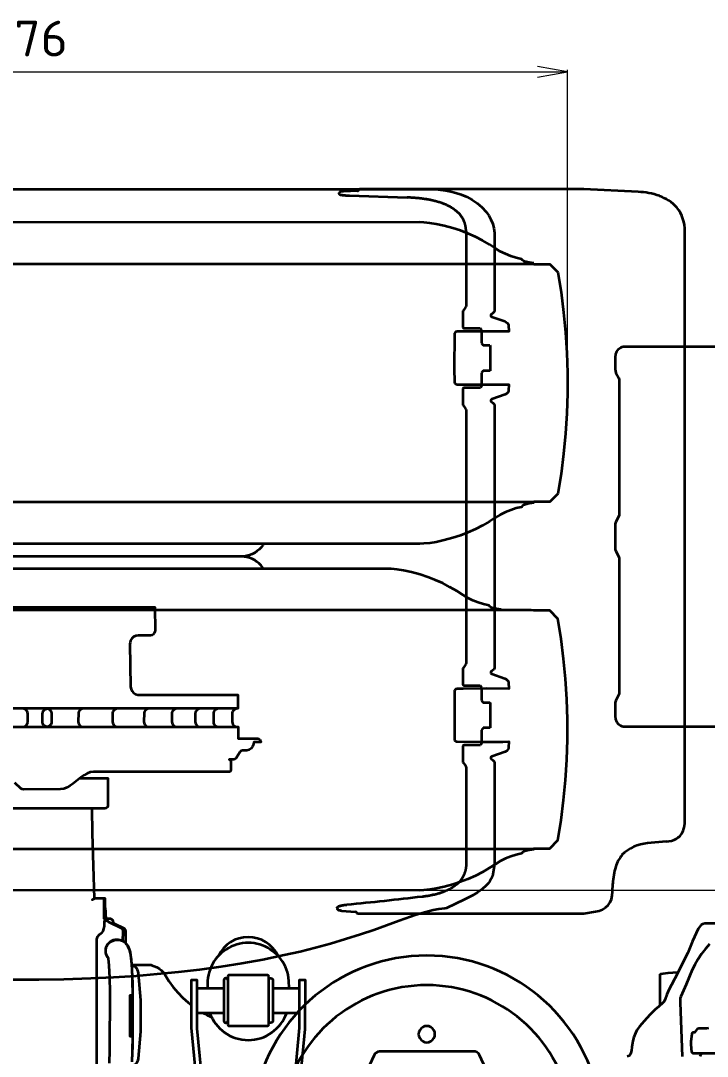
# Model space of a CAD drawing. Header units: millimetres. Extents: x 120 to 10915, y 515 to 8014.
# Drawn here: x 6902 to 7575, y 2595 to 3610 of the extents above; entities that cross this region are included whole.
import ezdxf
from ezdxf.enums import TextEntityAlignment as Align

# ---------------------------------------------------------------- set-up
doc = ezdxf.new("R2010")
doc.units = ezdxf.units.MM
doc.layers.get('0').update_dxf_attribs({"lineweight": 13})
doc.layers.add('201_Dimensions', color=7, linetype='Continuous', lineweight=13)
doc.layers.add('205_Chassis_top_view', color=7, linetype='Continuous', lineweight=13)
doc.styles.get("Standard").update_dxf_attribs({"font": 'isocp.shx'})

# ---------------------------------------------------------------- blocks, each defined once
blk = doc.blocks.new('2881755_1')
at = {"layer": '205_Chassis_top_view', "color": 3, "lineweight": 35}
for points in [[(6979.615234, 385.000244), (6978.228027, 386.359314), (6977.27832, 387.722656), (6976.766602, 389.088654), (6976.668945, 390), (6976.668945, 540), (6976.837891, 541.199646), (6977.344727, 542.398254), (6978.737305, 544.191772), (6980.88623, 545.976807), (6981.904785, 546.674072), (6982.726074, 548.011597), (6983.554199, 550.308655), (6984.021973, 552.732971), (6984.196289, 556.009521), (6984.171387, 558), (6985.759766, 558), (6985.208008, 567.13623), (6984.775879, 571.755371), (6984.77002, 580), (6974.114258, 580), (6973.301758, 612.000305), (6972.327148, 643.997192), (6971.960449, 668)], [(7001.908691, 538.472107), (7002.501953, 547.188171), (7002.334961, 548.630249), (7001.850586, 549.760559), (7001.154297, 550.494934), (6988.392578, 556.841736), (6987.207031, 557.657043), (6986.302734, 558.776245), (6985.754395, 560.106628), (6985.61084, 561.056946)], [(6988.918945, 418.629761), (6989.427246, 431.184021), (6989.544922, 488.5), (6989.336426, 502.137451), (6988.734375, 514.140747), (6988.067383, 521.193176), (6987.103027, 522.447815), (6986.324707, 523.8255), (6985.747559, 525.29895), (6985.383301, 526.838928), (6985.239258, 528.414734), (6985.317871, 529.995239), (6985.618164, 531.548889), (6986.133789, 533.045044), (6986.854492, 534.453796), (6987.765625, 535.747314), (6988.850098, 536.899902), (6990.085449, 537.888611), (6991.447754, 538.693909), (6992.909668, 539.299683), (6994.442383, 539.694031), (6996.015137, 539.869019), (6997.59668, 539.821289), (6999.155762, 539.551697), (7000.661621, 539.065613), (7002.084473, 538.372681), (7003.395508, 537.486633), (7004.569336, 536.425171), (7005.759277, 535.010132), (7006.760742, 533.465881), (7008.274414, 530.063416), (7009.263184, 526.364502), (7010.095703, 520.581726), (7010.907715, 510.125641), (7011.381836, 497.002625), (7011.461426, 488.5), (7011.452637, 438.646423), (7011.146484, 424.883392)], [(7010.615234, 415.506958), (7013.55127, 416.815094), (7014.71875, 417.665833), (7015.716797, 418.777649), (7016.504883, 420.104797), (7017.050293, 421.592743), (7017.331055, 423.180298), (7019.692383, 449.757904), (7019.692383, 480.242096), (7017.331055, 506.819702), (7017.050293, 508.407257), (7016.504883, 509.895203), (7015.716797, 511.222351), (7014.71875, 512.334167), (7013.55127, 513.184937), (7010.615234, 514.493042)]]:
    blk.add_lwpolyline(points, dxfattribs=at)
blk = doc.blocks.new('2881633_1')
at = {"layer": '205_Chassis_top_view', "color": 3, "lineweight": 35}
for points in [[(7405, 1202.5), (7400.405762, 1203.161621), (7395.890137, 1204.236206), (7395, 1204.5), (7393.793457, 1205.476929), (7393, 1206.5), (7387.560059, 1207.75061), (7382.236816, 1209.429443), (7377.063965, 1211.525757), (7372.07373, 1214.026367), (7367.297852, 1216.915405), (7361.641602, 1220.63501), (7354.758789, 1224.631836), (7347.672363, 1228.254883), (7340.402832, 1231.494019), (7332.969727, 1234.339722), (7325.395508, 1236.783936), (7316.901855, 1239.052368), (7309.092285, 1240.805054), (7303.118652, 1241.763306), (7297.099121, 1242.371216), (7293.070801, 1242.580811), (6503.455566, 1242.409302)], [(6397.544922, 1201.813965), (6931, 1201.813965), (7402.455078, 1201.813965), (7405, 1201.5), (7420.5, 1201.5), (7428.5, 1193.5), (7431.635254, 1173.922363), (7434.146973, 1154.255005), (7436.033203, 1134.517822), (7437.291504, 1114.730713), (7437.921387, 1094.913574), (7437.921387, 1075.086426), (7437.291504, 1055.269287), (7436.033203, 1035.482178), (7434.146973, 1015.744995), (7431.635254, 996.077698), (7428.5, 976.5), (7420.5, 968.5), (7405, 968.5), (7402.455078, 968.186035), (6397.544922, 968.186035)], [(7405, 967.5), (7400.405762, 966.838379), (7395.890137, 965.763733), (7395, 965.5), (7393.793457, 964.52301), (7393, 963.5), (7387.560059, 962.249329), (7382.236816, 960.570557), (7377.063965, 958.474243), (7372.07373, 955.973633), (7367.297852, 953.084595), (7361.641602, 949.36499), (7354.758789, 945.368164), (7347.672363, 941.745056), (7340.402832, 938.506042), (7332.969727, 935.660339), (7325.395508, 933.216064), (7316.901855, 930.947632), (7309.092285, 929.194885), (7303.118652, 928.236755), (7297.099121, 927.628845), (7293.070801, 927.419189), (6503.455566, 927.590637)], [(7139.911621, 927.452454), (7139.123047, 926.118774), (7137.487305, 923.93689), (7135.624023, 921.946106), (7133.554688, 920.170105), (7131.304688, 918.630005), (7128.899902, 917.344116), (7126.369629, 916.327759), (7123.743652, 915.593079), (7121.053711, 915.148682), (7118.330566, 915), (6665.665527, 915), (6662.932129, 915.149902), (6660.230957, 915.597839), (6657.595215, 916.33844), (6655.056641, 917.362793), (6652.644531, 918.65863), (6650.38916, 920.210388), (6648.316895, 921.999512), (6646.452637, 924.004456), (6644.818848, 926.201294), (6644.022461, 927.56012)], [(7139.613281, 903.052063), (7139.123047, 903.881226), (7137.487305, 906.06311), (7135.624023, 908.053894), (7133.554688, 909.829895), (7131.304688, 911.369995), (7128.899902, 912.655884), (7126.369629, 913.672241), (7123.743652, 914.406921), (7121.053711, 914.851318), (7118.330566, 915), (6665.665527, 915), (6662.932129, 914.850098), (6660.230957, 914.402161), (6657.595215, 913.66156), (6655.056641, 912.637207), (6652.644531, 911.34137), (6650.38916, 909.789612), (6648.316895, 908.000488), (6646.452637, 905.995544), (6644.818848, 903.798706), (6644.312988, 902.935059)], [(7373, 863), (7368.405762, 863.661621), (7363.890137, 864.736267), (7363, 865), (7361.793457, 865.97699), (7361, 867), (7355.560059, 868.250671), (7350.236816, 869.929443), (7345.063965, 872.025757), (7340.07373, 874.526367), (7335.297852, 877.415405), (7329.641602, 881.13501), (7322.758789, 885.131836), (7315.672363, 888.754944), (7308.402832, 891.993958), (7300.969727, 894.839661), (7293.395508, 897.283936), (7284.901855, 899.552368), (7277.092285, 901.305115), (7271.118652, 902.263245), (7265.099121, 902.871155), (7261.070801, 903.080811), (6535.455566, 902.909363)], [(6397.544922, 628.686035), (6963, 628.686035), (7402.455078, 628.686035), (7405, 629), (7420.5, 629), (7428.5, 637), (7431.635254, 656.577698), (7434.146973, 676.244995), (7436.033203, 695.982178), (7437.291504, 715.769348), (7437.921387, 735.586426), (7437.921387, 755.413574), (7437.291504, 775.230652), (7436.033203, 795.017822), (7434.146973, 814.755005), (7431.635254, 834.422302), (7428.5, 854), (7420.5, 862), (7405, 862), (7402.455078, 862.313965), (6397.544922, 862.313965)], [(7405, 628), (7400.405762, 627.338379), (7395.890137, 626.263733), (7395, 626), (7393.793457, 625.02301), (7393, 624), (7387.560059, 622.749329), (7382.236816, 621.070557), (7377.063965, 618.974243), (7372.07373, 616.473633), (7367.297852, 613.584595), (7361.641602, 609.86499), (7354.758789, 605.868164), (7347.672363, 602.245056), (7340.402832, 599.006042), (7332.969727, 596.160339), (7325.395508, 593.716064), (7316.901855, 591.447632), (7309.092285, 589.694885), (7303.118652, 588.736755), (7297.099121, 588.128845), (7293.070801, 587.919189), (6503.455566, 588.090637)]]:
    blk.add_lwpolyline(points, dxfattribs=at)
at = {"layer": '205_Chassis_top_view', "color": 1, "lineweight": 5}
blk.add_point((7438, 1085), dxfattribs=at)
blk = doc.blocks.new('1511055')
at = {"layer": '205_Chassis_top_view', "color": 3, "lineweight": 35}
for points in [[(6784.158203, 865.5), (7033.25293, 865.5), (7033.580566, 842.571411), (7033.394531, 841.147461), (7032.811523, 839.835083), (7031.879883, 838.742554), (7030.675781, 837.9599), (7029.298828, 837.551819), (7017.007324, 837.500427), (7014.730469, 837.169617), (7012.641602, 836.204285), (7010.914062, 834.684326), (7009.69043, 832.735535), (7009.072266, 830.519104), (7009.008301, 829.367371), (7009.707031, 787.366943), (7010.061523, 785.141907), (7011.021973, 783.103882), (7012.512695, 781.414551), (7014.415527, 780.207947), (7016.579102, 779.579712), (7017.706055, 779.5), (7114.890137, 779.5), (7114.864746, 765.998962), (6876.571777, 765.998962)], [(6885.608398, 748), (7115.009766, 748.000122), (7115.009766, 736.799805), (7133.31543, 736.799805), (7134.372559, 736.657654), (7135.354492, 736.24115), (7136.191406, 735.580078), (7136.82373, 734.721313), (7137.207031, 733.725952), (7137.295898, 733.198853), (7130.458496, 733.198853), (7130.181152, 730.90271), (7129.258789, 728.781921), (7127.768066, 727.013611), (7125.833496, 725.745667), (7123.617676, 725.084045), (7119.50293, 724.981873), (7118.396484, 724.713318), (7117.410156, 724.143799), (7116.624512, 723.319458), (7113.53418, 718), (7112.831055, 717.10553), (7111.90332, 716.444824), (7110.827148, 716.072266), (7106.368164, 715.999939), (7106.870605, 715.906494), (7107.549316, 715.239441), (7107.88623, 714.106323), (7107.990234, 707.283386), (7107.753418, 705.281189), (7107.259277, 704.355164), (7106.869629, 704.09314), (7106.366699, 704), (6973.241699, 704), (6970.026855, 703.609314), (6966.980469, 702.53772), (6964.064453, 700.936096), (6961.241699, 698.955261), (6952.959961, 692.245239), (6950.137207, 690.255432), (6947.221191, 688.640442), (6944.174316, 687.550964), (6940.959961, 687.137939), (6904.686523, 686.868774), (6903.266602, 687.06366), (6901.960449, 687.653381), (6896.058594, 693.370056)], [(6903.822754, 748), (6905.231445, 748.202515), (6906.525879, 748.793701), (6907.601562, 749.725708), (6908.370605, 750.922913), (6908.771973, 752.288391), (6908.822754, 760.998962), (6908.620605, 762.406128), (6908.030762, 763.699585), (6907.100586, 764.774719), (6905.905273, 765.544556), (6904.541992, 765.94696), (6903.831055, 765.998962)], [(6963.395508, 765.998962), (6961.98877, 765.795044), (6960.695801, 765.203369), (6959.621582, 764.271729), (6958.853516, 763.0755), (6958.453125, 761.711365), (6958.399414, 753.001648), (6958.601562, 751.592651), (6959.192383, 750.297729), (6960.124512, 749.221802), (6961.321777, 748.452087), (6962.6875, 748.051025), (6963.399414, 748.000122)], [(6996.924805, 765.998962), (6995.517578, 765.795044), (6994.225098, 765.203369), (6993.150879, 764.271729), (6992.382812, 763.0755), (6991.981934, 761.711365), (6991.928711, 753.001648), (6992.130859, 751.592651), (6992.72168, 750.297729), (6993.653809, 749.221802), (6994.851074, 748.452087), (6996.216797, 748.051025), (6996.928711, 748.000122)], [(7027.758789, 765.998962), (7026.351562, 765.795044), (7025.058594, 765.203369), (7023.984863, 764.271729), (7023.216309, 763.0755), (7022.815918, 761.711365), (7022.762207, 753.001648), (7022.964844, 751.592651), (7023.555664, 750.297729), (7024.487793, 749.221802), (7025.685059, 748.452087), (7027.050781, 748.051025), (7027.762207, 748.000122)], [(7055.09082, 765.998962), (7053.683594, 765.795044), (7052.391113, 765.203369), (7051.316895, 764.271729), (7050.548828, 763.0755), (7050.147949, 761.711365), (7050.094727, 753.001648), (7050.296875, 751.592651), (7050.887695, 750.297729), (7051.819824, 749.221802), (7053.01709, 748.452148), (7054.382812, 748.051025), (7055.094727, 748.000122)], [(7078.014648, 765.998962), (7076.60791, 765.795044), (7075.314941, 765.203369), (7074.241211, 764.271729), (7073.472656, 763.0755), (7073.072266, 761.711365), (7073.018555, 753.001648), (7073.220703, 751.592651), (7073.812012, 750.297729), (7074.743652, 749.221802), (7075.941406, 748.452148), (7077.307129, 748.051025), (7078.018555, 748.000122)], [(7095.819824, 765.998962), (7094.412598, 765.795044), (7093.119629, 765.203369), (7092.045898, 764.271729), (7091.277344, 763.0755), (7090.876953, 761.711365), (7090.823242, 753.001648), (7091.025879, 751.592651), (7091.616699, 750.297729), (7092.548828, 749.221802), (7093.746094, 748.452087), (7095.111816, 748.051025), (7095.823242, 748.000122)], [(7114.221191, 765.998962), (7112.813965, 765.795044), (7111.521484, 765.203369), (7110.447266, 764.271729), (7109.679199, 763.0755), (7109.27832, 761.711365), (7109.225098, 753.001648), (7109.427246, 751.592651), (7110.018066, 750.297729), (7110.950195, 749.221802), (7112.147461, 748.452087), (7113.513184, 748.051025), (7114.225098, 748.000122)], [(6959.413086, 698), (6987.291992, 698), (6987.320801, 671), (6986.926758, 669.5), (6985.829102, 668.401855), (6984.323242, 668), (6805.067383, 668)]]:
    blk.add_lwpolyline(points, dxfattribs=at)
blk.add_lwpolyline([(6923.289062, 753), (6923.289062, 760.998962), (6923.463867, 762.307983), (6923.974609, 763.525696), (6924.786621, 764.567139), (6925.842773, 765.35968), (6927.069824, 765.848022), (6927.721191, 765.966553), (6929.001465, 765.644531), (6930.15332, 764.998413), (6931.095703, 764.073303), (6931.763184, 762.933777), (6932.108887, 761.659241), (6932.152832, 760.998962), (6932.125977, 752.983215), (6931.948242, 751.680115), (6931.4375, 750.468323), (6930.628418, 749.431702), (6929.57666, 748.641907), (6928.355469, 748.153625), (6927.70752, 748.033936), (6926.430176, 748.358582), (6925.281738, 749.005737), (6924.342285, 749.930481), (6923.677246, 751.068604), (6923.333008, 752.340942)], close=True, dxfattribs=at)
blk = doc.blocks.new('3324728_2')
at = {"layer": '205_Chassis_top_view', "color": 3, "lineweight": 35}
for p, q in [((7075, 491.970288), (7101, 491.970288)), ((7149, 491.970288), (7175, 491.970288)), ((7075, 468.029712), (7101, 468.029712)), ((7149, 468.029712), (7175, 468.029712))]:
    blk.add_line(p, q, dxfattribs=at)
for points in [[(7005, 536.107483), (7005, 548.088806), (7004.725098, 549.265991), (7004.005371, 550.289185), (6993.371094, 555.422668), (6992.16748, 558.562744), (6991.383301, 559.421204), (6990.10498, 559.945801), (6983.894531, 560), (6983.894531, 578.5), (6983.654297, 579.312256), (6983.012695, 579.865417), (6975.544434, 580), (6975.544922, 579.996094), (6973.283203, 579.286255), (6972, 578.719299), (6972.000977, 578.719788)], [(6988.918457, 418.623108), (6989.426758, 431.180664), (6989.544922, 488.5), (6989.335938, 502.137451), (6988.734375, 514.140747), (6988.067383, 521.193176), (6986.853027, 522.843506), (6985.973633, 524.647095), (6985.425293, 526.580261), (6985.226074, 528.843628), (6985.439941, 530.891663), (6985.983398, 532.764832), (6987.09082, 534.749207), (6988.701172, 536.479614), (6990.675781, 537.884277), (6992.875488, 538.891418), (6995.161133, 539.429382), (6997.538086, 539.487549), (6999.600586, 539.189941), (7001.568848, 538.505981), (7004.184082, 536.736023), (7005.679199, 535.336548), (7007.01416, 533.524963), (7008.38916, 530.286804), (7009.129395, 527.496887), (7009.957031, 521.631348), (7010.766113, 512.47113), (7011.319824, 499.769287), (7011.461426, 485), (7009, 485), (7009, 445), (7011.461426, 445), (7011.319824, 430.230713), (7010.907715, 419.874359)], [(7165, 491.970276), (7164.898438, 499.361298), (7164.593262, 502.197662), (7164.085938, 505.005005), (7163.379883, 507.769104), (7162.478027, 510.4758), (7161.385742, 513.111328), (7160.107422, 515.662292), (7158.650391, 518.115662), (7157.021973, 520.458923), (7155.230469, 522.680115), (7153.284668, 524.768005), (7151.194824, 526.711853), (7148.971191, 528.501831), (7146.625977, 530.128784), (7144.17041, 531.584412), (7141.616699, 532.861328), (7138.979004, 533.953003), (7136.269531, 534.853882), (7133.50293, 535.559387), (7130.692871, 536.065918), (7127.854004, 536.37085), (7125.000488, 536.472656), (7122.146484, 536.37085), (7119.307617, 536.065918), (7116.497559, 535.559387), (7113.730957, 534.853882), (7111.021484, 533.953003), (7108.383789, 532.861328), (7105.830078, 531.584412), (7103.374512, 530.128784), (7101.029297, 528.501831), (7098.805664, 526.711853), (7096.71582, 524.768005), (7094.770508, 522.680115), (7092.978516, 520.458923), (7091.350098, 518.115662), (7089.893066, 515.662292), (7088.614746, 513.111328), (7087.522461, 510.4758), (7086.620605, 507.769104), (7085.914551, 505.005005), (7085.407227, 502.197662), (7085.102051, 499.361298), (7085, 491.970276)], [(7010.597168, 515.290344), (7011.253906, 515), (7011.25, 515), (7029.802246, 515), (7030.067871, 514.510132), (7032.760742, 513.750183), (7035.383301, 512.623413), (7037.946289, 511.073242), (7039.570312, 509.795593), (7041.489746, 507.852264), (7043.124023, 505.600616), (7047.226562, 498.972198), (7051.38623, 493.227661), (7055.940918, 487.795502), (7060.867188, 482.703125), (7066.139648, 477.976288), (7068.897949, 475.757507)], [(7175.23584, 394.256592), (7180.939453, 451.973602), (7180.995117, 499.980377), (7175, 499.980377), (7175, 453.179901), (7169.525391, 396.421021)], [(7080.605469, 395.628296), (7075.027832, 452.600952), (7075, 499.980377), (7069.004883, 499.980377), (7069.004883, 453.131531), (7074.502441, 395.842072)], [(7105, 500.310089), (7104.624512, 501.175995), (7103.913574, 501.756714), (7103.018066, 501.959198), (7102.010254, 501.697754), (7101.270996, 500.966278), (7101, 499.937958), (7101, 460.062042), (7101.270996, 459.033722), (7102.010254, 458.302246), (7103.018066, 458.040802), (7103.913574, 458.243286), (7104.624512, 458.824005), (7105, 459.689911)], [(7145, 499.524902), (7145, 500.310089), (7145.375488, 501.175995), (7146.086426, 501.756714), (7146.981934, 501.959198), (7147.989746, 501.697754), (7148.729004, 500.966278), (7149, 499.937958), (7149, 460.062042), (7148.729004, 459.033722), (7147.989746, 458.302246), (7146.981934, 458.040802), (7146.086426, 458.243286), (7145.375488, 458.824005), (7145, 459.689911)]]:
    blk.add_lwpolyline(points, dxfattribs=at)
blk.add_lwpolyline([(7143.5, 504.953705), (7106.5, 504.953705), (7105.75, 504.753113), (7105.201172, 504.205109), (7105, 503.426514), (7105, 456.573486), (7105.201172, 455.794891), (7105.75, 455.246887), (7106.5, 455.046295), (7143.5, 455.046295), (7144.25, 455.246887), (7144.798828, 455.794891), (7145, 456.573486), (7145, 503.426514), (7144.798828, 504.205109), (7144.25, 504.753113)], close=True, dxfattribs=at)
for centre, major_axis, ratio, start_param, end_param in [((7125, 509.686305), (-32.5, 0), 0.999056, 3.5914280107, 5.8356672265), ((7129.442659, 555), (0, -100), 0.992584, 5.7669890042, 5.864354939), ((7125.000019, 481.216558), (40, -0.000639), 0.999056, 3.4787623926, 5.946047556)]:
    blk.add_ellipse(centre, major_axis=major_axis, ratio=ratio, start_param=start_param, end_param=end_param, dxfattribs=at)
blk = doc.blocks.new('2625442_2')
at = {"layer": '205_Chassis_top_view', "color": 3, "lineweight": 35}
blk.add_lwpolyline([(7364.03125, 399.694214), (7351.618652, 426.5466), (7350.587402, 428.077484), (7349.140137, 429.222473), (7347.412598, 429.87326), (7346.186035, 430), (7253.813965, 430), (7251.990234, 429.716095), (7250.338867, 428.891266), (7249.016602, 427.603546), (7248.381348, 426.5466), (7236.847656, 401.940826)], dxfattribs=at)
for centre, radius, start, end in [((7299.999984, 352), 171.999935, 11.061383, 168.938617), ((7300, 352), 143, 13.342364, 166.657636), ((7299.999881, 447), 7.999989, 89.999149, 270.000851), ((7300.000119, 447), 7.999989, 269.999149, 90.000851)]:
    blk.add_arc(centre, radius, start, end, dxfattribs=at)
blk = doc.blocks.new('3324728_3')
at = {"layer": '205_Chassis_top_view', "color": 3, "lineweight": 35}
for points in [[(7677.425781, 555.5), (7572.574219, 555.5), (7570.298828, 554.795471), (7569.13623, 554.028076), (7567.555664, 552.392273), (7566.147949, 550.233582), (7560.560059, 538.027222), (7555.888184, 526.583984), (7548.805664, 512.643494), (7546.181152, 507.172028), (7540.013672, 495.342377), (7537.442383, 490.416168), (7535.400879, 485.840881), (7533.791992, 481.385162), (7532.694336, 479.123657), (7531.209961, 477.323975), (7527.416016, 474.183197), (7523.855957, 471.131134), (7518.698242, 465.989685), (7513.103027, 459.82901), (7508.611816, 454.555725), (7506.071777, 450.831146), (7504.464355, 447.870361), (7502.933594, 444.076721), (7501.855957, 440.324036), (7500.867676, 434.344879), (7500.556152, 430.869354), (7500.095703, 428.575836), (7499.479492, 427.206879), (7498.458496, 425.911011), (7496.519043, 425)], [(7577.255859, 535.285095), (7573.132812, 530.577332), (7569.297363, 525.610657), (7565.707031, 520.316528), (7562.633301, 515.099182), (7560.081055, 510.019043), (7554.294922, 495.520111), (7549.208496, 483.880188), (7548.462891, 482.24707), (7548.243652, 480.648712), (7548.542969, 478.084167), (7550.396973, 425)], [(7546.252441, 507.321594), (7536.250488, 506.67627), (7531.347656, 506.192291), (7529.413086, 505.869598), (7528.657227, 505.610748), (7528.546875, 505.464539), (7528.545898, 475.060242)], [(7591.54248, 427.970825), (7568.895996, 428), (7568.457031, 426.457367), (7567.546875, 425.134888)]]:
    blk.add_lwpolyline(points, dxfattribs=at)
blk = doc.blocks.new('2774929')
at = {"layer": '205_Chassis_top_view', "color": 3, "lineweight": 35}
for p, q in [((7232, 1273.2), (7218.3, 1272.7)), ((7224.1, 1268.8), (7280.8, 1266.7)), ((7453.8, 1275), (7234.2, 1274.9)), ((7507.2, 1272.2), (7453.8, 1275)), ((7338.5, 1233.7), (7338.5, 1160.3)), ((7553, 655.2), (7553, 1233.7)), ((7338.3, 1159.5), (7335.6, 1155.7)), ((7335.4, 1155.1), (7335.4, 1139.8)), ((7336.4, 1138.8), (7352.4, 1138.8)), ((7352.4, 1138.8), (7353.6, 1136.8)), ((7353.6, 1136.8), (7353.6, 1124)), ((7353.6, 1124), (7355.3, 1122)), ((7355.3, 1122), (7361.9, 1122)), ((7361.9, 1122), (7362.3, 1121.5)), ((7362.3, 1121.5), (7362.3, 1097)), ((7355.3, 1097), (7353.6, 1095)), ((7362.3, 1097), (7355.3, 1097)), ((7353.6, 1095), (7353.6, 1082.2)), ((7335.4, 1079.3), (7335.4, 1063.9)), ((7352.5, 1080.2), (7336.6, 1080.2)), ((7353.6, 1082.2), (7352.5, 1080.2)), ((7335.6, 1063.3), (7338.3, 1059.5)), ((7338.5, 1058.7), (7338.5, 810.3)), ((7335.4, 805.1), (7335.4, 789.8)), ((7338.3, 809.5), (7335.6, 805.7)), ((7336.4, 788.8), (7352.4, 788.8)), ((7352.4, 788.8), (7353.5, 786.8)), ((7353.5, 786.8), (7353.5, 774)), ((7353.5, 774), (7355.3, 772)), ((7355.3, 772), (7361.9, 772)), ((7361.9, 772), (7362.3, 771.5)), ((7362.3, 771.5), (7362.3, 747)), ((7355.3, 747), (7353.5, 745)), ((7353.5, 745), (7353.5, 732.2)), ((7362.3, 747), (7355.3, 747)), ((7353.5, 732.2), (7352.5, 730.2)), ((7335.4, 729.3), (7335.4, 713.9)), ((7352.5, 730.2), (7336.6, 730.2)), ((7335.6, 713.3), (7338.3, 709.5)), ((7338.5, 708.7), (7338.5, 612.5)), ((7534.7, 635.7), (7516.4, 634)), ((7482, 586.5), (7482.3, 594.5)), ((7212.1, 570.7), (7212.4, 569.6)), ((7216.4, 567.9), (7230, 567)), ((7232.2, 565.2), (7453.9, 565.2)), ((7453.9, 565.2), (7465.4, 567.2))]:
    blk.add_line(p, q, dxfattribs=at)
for centre, radius, start, end in [((7185.1, 1275.9), 29.5, 349.438, 351.3098), ((7232, 1274.5), 1.25, 268.5075, 341.4593), ((7234.2, 1273.9), 0.996, 90.0137, 170.7001), ((7506.1, 1208.2), 64, 69.8494, 89.0191), ((7515.5, 1230.9), 39.4, 41.2862, 71.3971), ((7517.4, 1234.7), 35.6, 358.4678, 38.6481), ((7337, 1160.3), 1.53, 328.6508, 0.0106), ((7336.5, 1155.1), 1.07, 144.4795, 181.6526), ((7336.4, 1139.8), 0.985, 179.9758, 269.9758), ((7336.6, 1079), 1.24, 89.9999, 167.5786), ((7336.6, 1063.9), 1.17, 179.9154, 214.297), ((7337.1, 1058.7), 1.42, 358.7166, 32.6287), ((7336.5, 805.1), 1.07, 144.4795, 181.6526), ((7337, 810.3), 1.53, 328.6508, 0.0106), ((7336.4, 789.8), 0.985, 179.9758, 269.9758), ((7336.6, 729), 1.24, 89.9999, 167.5786), ((7336.6, 713.9), 1.17, 179.9154, 214.297), ((7337.1, 708.7), 1.42, 0, 32.6287), ((7525.6, 655.4), 27.3, 343.4896, 359.5649), ((7537.1, 651.9), 15.3, 300.8946, 343.9259), ((7518.8, 595.7), 38.4, 93.6862, 135.581), ((7533.2, 659.9), 24.3, 273.5463, 299.0711), ((7515.9, 601.9), 32, 139.9557, 163.1071), ((7552.7, 590.7), 70.5, 163.1071, 176.934), ((7297, 638.6), 55.4, 293.4158, 298.0314), ((6823.2, 4616.6), 4062.2, 275.6301, 276.6789), ((7464, 585.1), 18, 274.5759, 4.1975), ((7229.9, 565.5), 1.49, 18.024, 85.6325), ((7232.3, 566.3), 1.09, 198.024, 265.6156)]:
    blk.add_arc(centre, radius, start, end, dxfattribs=at)
for points, knots in [([(7214.1, 1270.5), (7214.1, 1270.5), (7214.1, 1270.4), (7214.1, 1270.4), (7214.1, 1270.4), (7214.1, 1270.3), (7214.1, 1270.3), (7214.2, 1270.2), (7214.2, 1270.2), (7214.2, 1270.1), (7214.3, 1270), (7214.3, 1270), (7214.4, 1269.9), (7214.4, 1269.9), (7214.4, 1269.8), (7214.5, 1269.8), (7214.5, 1269.8), (7214.5, 1269.8), (7214.6, 1269.8), (7214.6, 1269.8), (7214.6, 1269.7), (7214.7, 1269.7), (7214.7, 1269.7), (7214.7, 1269.7), (7214.8, 1269.7), (7214.8, 1269.7), (7214.8, 1269.7), (7214.9, 1269.6), (7214.9, 1269.6), (7215, 1269.6), (7215, 1269.6), (7215, 1269.6), (7215.1, 1269.6), (7215.1, 1269.6), (7215.2, 1269.6), (7215.2, 1269.5), (7215.3, 1269.5), (7215.3, 1269.5), (7215.3, 1269.5), (7215.4, 1269.5), (7215.4, 1269.5), (7215.5, 1269.5), (7215.5, 1269.5), (7215.6, 1269.5), (7215.6, 1269.5), (7215.7, 1269.4), (7215.8, 1269.4), (7215.8, 1269.4), (7215.9, 1269.4), (7215.9, 1269.4), (7216, 1269.4), (7216.1, 1269.4), (7216.1, 1269.4), (7216.2, 1269.4), (7216.2, 1269.3), (7216.3, 1269.3), (7216.4, 1269.3), (7216.4, 1269.3), (7216.5, 1269.3), (7216.6, 1269.3), (7216.7, 1269.3), (7216.7, 1269.3), (7216.8, 1269.3), (7216.9, 1269.3), (7217, 1269.2), (7217, 1269.2), (7217.1, 1269.2), (7217.2, 1269.2), (7217.3, 1269.2), (7217.4, 1269.2), (7217.5, 1269.2), (7217.5, 1269.2), (7217.6, 1269.2), (7217.7, 1269.2), (7217.8, 1269.2), (7217.9, 1269.1), (7218, 1269.1), (7218.1, 1269.1), (7218.2, 1269.1), (7218.3, 1269.1), (7218.4, 1269.1), (7218.5, 1269.1), (7218.6, 1269.1), (7218.7, 1269.1), (7218.8, 1269.1), (7218.9, 1269), (7219, 1269), (7219.1, 1269), (7219.2, 1269), (7219.4, 1269), (7219.5, 1269), (7219.6, 1269), (7219.7, 1269), (7219.8, 1269), (7220, 1269), (7220.1, 1269), (7220.2, 1268.9), (7220.3, 1268.9), (7220.5, 1268.9), (7220.6, 1268.9), (7220.8, 1268.9), (7220.9, 1268.9), (7221, 1268.9), (7221.2, 1268.9), (7221.3, 1268.9), (7221.5, 1268.9), (7221.6, 1268.9), (7221.8, 1268.9), (7221.9, 1268.8), (7222.1, 1268.8), (7222.3, 1268.8), (7222.4, 1268.8), (7222.6, 1268.8), (7222.8, 1268.8), (7222.9, 1268.8), (7223.1, 1268.8), (7223.3, 1268.8), (7223.5, 1268.8), (7223.7, 1268.8), (7223.9, 1268.8), (7224, 1268.8), (7224.1, 1268.8)], [0, 0, 0, 0, 0.043582, 0.087154, 0.130748, 0.174399, 0.217098, 0.258825, 0.338429, 0.417996, 0.490359, 0.565549, 0.633579, 0.696157, 0.754613, 0.792988, 0.830282, 0.866495, 0.902362, 0.93808, 0.973815, 1.0097, 1.045861, 1.082399, 1.119393, 1.156928, 1.195061, 1.233853, 1.273357, 1.313612, 1.354659, 1.3964, 1.439265, 1.482758, 1.52738, 1.57273, 1.619214, 1.666492, 1.714911, 1.764188, 1.814611, 1.86593, 1.918402, 1.971824, 2.026407, 2.081974, 2.13871, 2.196465, 2.255399, 2.315373, 2.376536, 2.438776, 2.502215, 2.566753, 2.632502, 2.699379, 2.767481, 2.836729, 2.907217, 2.978885, 3.05181, 3.125911, 3.201291, 3.277959, 3.355926, 3.4351, 3.515599, 3.597434, 3.680618, 3.765085, 3.85093, 3.938168, 4.026815, 4.116818, 4.208263, 4.301167, 4.395547, 4.491369, 4.588705, 4.687575, 4.787997, 4.889944, 4.993483, 5.098637, 5.205429, 5.313851, 5.423967, 5.535806, 5.6494, 5.764751, 5.881926, 6.000961, 6.121894, 6.244739, 6.369564, 6.496411, 6.625322, 6.756324, 6.889485, 7.024852, 7.162476, 7.302389, 7.444662, 7.589348, 7.736504, 7.886176, 8.038443, 8.193371, 8.351028, 8.511472, 8.674786, 8.841042, 9.010313, 9.182666, 9.358187, 9.536952, 9.719027, 9.904471, 10.093341, 10.285682, 10.481534, 10.481534, 10.481534, 10.481534]), ([(7218.3, 1272.7), (7218.3, 1272.7), (7218.1, 1272.7), (7217.9, 1272.7), (7217.7, 1272.7), (7217.5, 1272.7), (7217.3, 1272.7), (7217.1, 1272.7), (7216.9, 1272.6), (7216.8, 1272.6), (7216.6, 1272.6), (7216.5, 1272.6), (7216.4, 1272.6), (7216.3, 1272.6), (7216.1, 1272.6), (7216, 1272.6), (7215.9, 1272.5), (7215.8, 1272.5), (7215.7, 1272.5), (7215.6, 1272.5), (7215.6, 1272.5), (7215.5, 1272.5), (7215.4, 1272.4), (7215.3, 1272.4), (7215.2, 1272.4), (7215.2, 1272.4), (7215.1, 1272.4), (7215.1, 1272.3), (7215, 1272.3), (7215, 1272.3), (7214.9, 1272.2), (7214.7, 1272.2), (7214.6, 1272.1), (7214.6, 1272), (7214.5, 1271.9), (7214.5, 1271.8), (7214.4, 1271.8), (7214.4, 1271.7), (7214.3, 1271.6), (7214.3, 1271.5), (7214.3, 1271.5), (7214.3, 1271.4)], [0, 0, 0, 0, 0.234937, 0.456243, 0.664915, 0.861263, 1.046368, 1.22092, 1.385629, 1.541094, 1.687921, 1.826619, 1.95771, 2.081688, 2.199031, 2.310199, 2.415645, 2.515819, 2.61127, 2.702382, 2.789679, 2.873729, 2.955201, 3.034869, 3.113697, 3.192885, 3.243743, 3.295838, 3.349745, 3.40612, 3.519695, 3.651173, 3.809841, 3.902174, 4.004616, 4.101239, 4.206559, 4.281372, 4.359838, 4.441184, 4.522398, 4.522398, 4.522398, 4.522398]), ([(7324.1, 1256.9), (7323.6, 1257.3), (7322.5, 1257.9), (7320.9, 1258.7), (7319.2, 1259.5), (7317.5, 1260.2), (7315.8, 1260.9), (7314.1, 1261.5), (7312.3, 1262.1), (7310.5, 1262.6), (7308.7, 1263.1), (7306.9, 1263.6), (7305.1, 1264), (7303.3, 1264.4), (7301.4, 1264.7), (7299.6, 1265), (7297.7, 1265.3), (7295.8, 1265.6), (7294, 1265.8), (7292.1, 1266), (7290.2, 1266.2), (7288.3, 1266.3), (7286.5, 1266.5), (7284.6, 1266.6), (7282.7, 1266.7), (7281.4, 1266.7), (7280.8, 1266.7)], [0, 0, 0, 0, 1.830321, 3.665135, 5.503807, 7.346452, 9.193048, 11.043575, 12.897878, 14.755754, 16.616993, 18.481406, 20.348834, 22.219192, 24.092588, 25.968899, 27.847751, 29.72876, 31.611762, 33.496953, 35.384481, 37.274325, 39.1664, 41.060637, 42.957069, 44.855909, 44.855909, 44.855909, 44.855909]), ([(7327.9, 1254.4), (7327.8, 1254.5), (7327.7, 1254.5), (7327.5, 1254.6), (7327.4, 1254.8), (7327.2, 1254.9), (7327.1, 1255), (7326.9, 1255.1), (7326.8, 1255.2), (7326.6, 1255.3), (7326.5, 1255.4), (7326.3, 1255.5), (7326.2, 1255.6), (7326, 1255.7), (7325.8, 1255.8), (7325.7, 1255.9), (7325.5, 1256), (7325.4, 1256.1), (7325.2, 1256.2), (7325, 1256.3), (7324.9, 1256.4), (7324.7, 1256.5), (7324.6, 1256.6), (7324.4, 1256.7), (7324.2, 1256.8), (7324.1, 1256.9), (7324.1, 1256.9)], [0, 0, 0, 0, 0.189126, 0.378261, 0.567396, 0.756527, 0.94565, 1.134763, 1.323866, 1.51296, 1.702041, 1.89111, 2.08016, 2.269191, 2.458196, 2.647173, 2.836116, 3.025028, 3.21393, 3.402839, 3.591748, 3.780636, 3.969476, 4.158247, 4.34694, 4.535569, 4.535569, 4.535569, 4.535569]), ([(7338.5, 1233.7), (7338.5, 1234), (7338.5, 1234.6), (7338.5, 1235.4), (7338.4, 1236.3), (7338.3, 1237.2), (7338.2, 1238), (7338, 1238.9), (7337.8, 1239.7), (7337.6, 1240.6), (7337.4, 1241.4), (7337.1, 1242.2), (7336.8, 1243), (7336.5, 1243.8), (7336.1, 1244.6), (7335.7, 1245.4), (7335.3, 1246.2), (7334.9, 1246.9), (7334.4, 1247.6), (7333.9, 1248.3), (7333.4, 1249), (7332.9, 1249.7), (7332.3, 1250.3), (7331.7, 1251), (7331.1, 1251.6), (7330.5, 1252.2), (7329.9, 1252.8), (7329.2, 1253.3), (7328.5, 1253.9), (7328.1, 1254.2), (7327.9, 1254.4)], [0, 0, 0, 0, 0.872829, 1.74909, 2.623496, 3.495404, 4.365874, 5.234854, 6.102253, 6.968526, 7.833695, 8.697649, 9.560462, 10.422349, 11.283431, 12.143856, 13.003836, 13.863605, 14.723406, 15.583471, 16.444016, 17.305267, 18.167476, 19.030491, 19.894383, 20.759338, 21.625456, 22.492828, 23.36154, 24.231655, 24.231655, 24.231655, 24.231655]), ([(7338.5, 612.5), (7338.5, 612.4), (7338.5, 612.2), (7338.5, 611.8), (7338.5, 611.4), (7338.4, 610.9), (7338.4, 610.4), (7338.3, 610), (7338.2, 609.5), (7338.2, 609.1), (7338.1, 608.6), (7338, 608.2), (7337.9, 607.7), (7337.8, 607.3), (7337.7, 606.8), (7337.5, 606.4), (7337.4, 605.9), (7337.3, 605.5), (7337.1, 605.1), (7337, 604.6), (7336.8, 604.2), (7336.6, 603.8), (7336.4, 603.3), (7336.3, 602.9), (7336.1, 602.5), (7335.9, 602.1), (7335.7, 601.7), (7335.4, 601.2), (7335.2, 600.8), (7335, 600.4), (7334.7, 600), (7334.5, 599.6), (7334.2, 599.3), (7334, 598.9), (7333.7, 598.5), (7333.4, 598.1), (7333.2, 597.7), (7332.9, 597.4), (7332.6, 597), (7332.3, 596.7), (7331.9, 596.3), (7331.6, 596), (7331.3, 595.6), (7331, 595.3), (7330.6, 595), (7330.3, 594.6), (7329.9, 594.3), (7329.5, 594), (7329.2, 593.7), (7328.8, 593.4), (7328.4, 593.1), (7328, 592.8), (7327.7, 592.5), (7327.3, 592.2), (7326.9, 591.9), (7326.4, 591.7), (7326, 591.3), (7325.5, 591), (7325, 590.7), (7324.4, 590.4), (7323.8, 590), (7323.3, 589.8), (7323.1, 589.7)], [1.154628, 1.154628, 1.154628, 1.154628, 1.393266, 1.854809, 2.316108, 2.777379, 3.238675, 3.699896, 4.161117, 4.622379, 5.083692, 5.545074, 6.006569, 6.468157, 6.929846, 7.391674, 7.853621, 8.315691, 8.777899, 9.24024, 9.702706, 10.165283, 10.627962, 11.090741, 11.553625, 12.016635, 12.479829, 12.94324, 13.40687, 13.870766, 14.335068, 14.799871, 15.265184, 15.73102, 16.197469, 16.664611, 17.132459, 17.600994, 18.070224, 18.540226, 19.01113, 19.482993, 19.95582, 20.429599, 20.904353, 21.380162, 21.857094, 22.335163, 22.814368, 23.294696, 23.776143, 24.258733, 24.742509, 25.227462, 25.713549, 26.200712, 26.789902, 27.380638, 27.972996, 28.566926, 29.35016, 30.135611, 30.135611, 30.135611, 30.135611]), ([(7295.6, 581.9), (7296, 581.9), (7296.6, 582), (7297.7, 582.2), (7298.7, 582.3), (7299.7, 582.5), (7300.7, 582.6), (7301.7, 582.8), (7302.7, 583), (7303.7, 583.2), (7304.7, 583.4), (7305.7, 583.6), (7306.6, 583.8), (7307.6, 584), (7308.6, 584.2), (7309.6, 584.5), (7310.6, 584.8), (7311.5, 585), (7312.5, 585.3), (7313.5, 585.6), (7314.4, 585.9), (7315.4, 586.3), (7316.3, 586.6), (7317.2, 587), (7318.2, 587.3), (7318.8, 587.6), (7319.1, 587.7)], [0, 0, 0, 0, 1.01604, 2.033099, 3.050606, 4.068166, 5.085501, 6.102385, 7.118579, 8.133825, 9.148036, 10.161155, 11.173114, 12.183856, 13.193363, 14.201679, 15.20893, 16.215189, 17.220418, 18.224577, 19.227645, 20.229612, 21.230482, 22.230265, 23.22897, 24.226608, 24.226608, 24.226608, 24.226608]), ([(7212.1, 570.7), (7212.1, 570.7), (7212.1, 570.7), (7212.1, 570.8), (7212.1, 570.8), (7212.1, 570.9), (7212.1, 570.9), (7212.1, 571), (7212.1, 571), (7212.1, 571.1), (7212.2, 571.1), (7212.2, 571.2), (7212.2, 571.3), (7212.3, 571.4), (7212.3, 571.4), (7212.3, 571.5), (7212.4, 571.5), (7212.4, 571.5), (7212.4, 571.6), (7212.5, 571.6), (7212.5, 571.6), (7212.5, 571.6), (7212.6, 571.7), (7212.6, 571.7), (7212.6, 571.7), (7212.7, 571.8), (7212.7, 571.8), (7212.8, 571.9), (7212.9, 571.9), (7212.9, 571.9), (7212.9, 571.9), (7213, 572), (7213, 572), (7213.1, 572), (7213.1, 572), (7213.2, 572.1), (7213.2, 572.1), (7213.3, 572.1), (7213.3, 572.1), (7213.4, 572.2), (7213.4, 572.2), (7213.5, 572.2), (7213.5, 572.2), (7213.6, 572.3), (7213.6, 572.3), (7213.7, 572.3), (7213.8, 572.3), (7213.8, 572.4), (7213.9, 572.4), (7213.9, 572.4), (7214, 572.4), (7214.1, 572.5), (7214.1, 572.5), (7214.2, 572.5), (7214.3, 572.5), (7214.3, 572.5), (7214.4, 572.6), (7214.5, 572.6), (7214.6, 572.6), (7214.6, 572.6), (7214.7, 572.7), (7214.8, 572.7), (7214.9, 572.7), (7214.9, 572.7), (7215, 572.8), (7215.1, 572.8), (7215.2, 572.8), (7215.3, 572.8), (7215.4, 572.9), (7215.5, 572.9), (7215.5, 572.9), (7215.6, 572.9), (7215.7, 572.9), (7215.8, 573), (7215.9, 573), (7216, 573), (7216.1, 573), (7216.2, 573.1), (7216.3, 573.1), (7216.4, 573.1), (7216.5, 573.1), (7216.6, 573.2), (7216.7, 573.2), (7216.8, 573.2), (7217, 573.2), (7217.1, 573.2), (7217.2, 573.3), (7217.3, 573.3), (7217.4, 573.3), (7217.5, 573.3), (7217.7, 573.4), (7217.8, 573.4), (7217.9, 573.4), (7218, 573.4), (7218.2, 573.5), (7218.3, 573.5), (7218.4, 573.5), (7218.6, 573.5), (7218.7, 573.5), (7218.9, 573.6), (7219, 573.6), (7219.2, 573.6), (7219.3, 573.6), (7219.5, 573.7), (7219.6, 573.7), (7219.8, 573.7), (7219.9, 573.7), (7220.1, 573.7), (7220.3, 573.8), (7220.4, 573.8), (7220.6, 573.8), (7220.8, 573.8), (7221, 573.9), (7221.1, 573.9), (7221.3, 573.9), (7221.5, 573.9), (7221.6, 573.9), (7221.7, 573.9)], [0, 0, 0, 0, 0.05548, 0.110857, 0.166516, 0.221669, 0.276359, 0.330438, 0.383779, 0.436299, 0.480663, 0.566843, 0.65049, 0.732086, 0.812095, 0.856594, 0.900847, 0.944936, 0.988954, 1.032976, 1.077087, 1.121358, 1.165859, 1.21048, 1.25533, 1.323992, 1.393621, 1.464482, 1.53671, 1.58562, 1.635218, 1.685535, 1.7366, 1.788435, 1.841067, 1.894517, 1.948801, 2.003863, 2.059983, 2.11683, 2.174749, 2.233452, 2.293242, 2.353863, 2.415586, 2.478193, 2.541917, 2.60656, 2.672337, 2.739076, 2.806965, 2.875852, 2.945909, 3.017006, 3.089292, 3.162648, 3.237214, 3.312886, 3.38979, 3.467838, 3.547141, 3.627616, 3.709371, 3.792339, 3.876613, 3.962131, 4.048983, 4.137117, 4.226615, 4.317426, 4.409636, 4.503209, 4.598218, 4.694633, 4.792525, 4.891875, 4.992749, 5.095122, 5.199069, 5.304578, 5.411713, 5.520452, 5.630874, 5.743007, 5.856882, 5.97247, 6.089866, 6.209101, 6.330209, 6.453179, 6.578095, 6.704995, 6.833921, 6.964872, 7.097936, 7.23316, 7.370591, 7.510244, 7.652205, 7.796525, 7.943258, 8.092432, 8.244149, 8.398478, 8.555481, 8.715201, 8.877715, 9.043065, 9.21131, 9.382484, 9.556638, 9.733802, 9.914012, 10.09729, 10.283661, 10.473139, 10.665737, 10.665737, 10.665737, 10.665737]), ([(7216.4, 567.9), (7216.4, 567.9), (7216.3, 568), (7216.1, 568), (7216, 568), (7215.9, 568), (7215.8, 568), (7215.6, 568), (7215.5, 568), (7215.4, 568), (7215.3, 568.1), (7215.2, 568.1), (7215.1, 568.1), (7215, 568.1), (7214.9, 568.1), (7214.8, 568.1), (7214.7, 568.2), (7214.6, 568.2), (7214.6, 568.2), (7214.5, 568.2), (7214.4, 568.2), (7214.3, 568.2), (7214.2, 568.3), (7214.2, 568.3), (7214.1, 568.3), (7214, 568.3), (7213.9, 568.3), (7213.9, 568.4), (7213.8, 568.4), (7213.7, 568.4), (7213.6, 568.5), (7213.5, 568.5), (7213.4, 568.5), (7213.4, 568.6), (7213.3, 568.6), (7213.3, 568.6), (7213.2, 568.6), (7213.2, 568.7), (7213.1, 568.7), (7213.1, 568.7), (7213, 568.8), (7213, 568.8), (7212.9, 568.8), (7212.9, 568.9), (7212.8, 568.9), (7212.8, 569), (7212.8, 569), (7212.7, 569), (7212.7, 569.1), (7212.6, 569.2), (7212.6, 569.2), (7212.6, 569.3), (7212.5, 569.3), (7212.5, 569.4), (7212.5, 569.5), (7212.4, 569.6), (7212.4, 569.6), (7212.4, 569.6)], [0, 0, 0, 0, 0.138818, 0.273335, 0.403681, 0.529788, 0.652081, 0.770429, 0.885314, 0.996527, 1.104549, 1.209169, 1.311007, 1.409817, 1.506201, 1.599779, 1.69104, 1.77997, 1.866682, 1.951258, 2.033778, 2.114326, 2.193, 2.269898, 2.345114, 2.418741, 2.503449, 2.586241, 2.667272, 2.746691, 2.855712, 2.962374, 3.026255, 3.08957, 3.152444, 3.215002, 3.277378, 3.339707, 3.402132, 3.464837, 3.518439, 3.572458, 3.626952, 3.682013, 3.737738, 3.794213, 3.851523, 3.909731, 3.995699, 4.06516, 4.136032, 4.208322, 4.281991, 4.356963, 4.433111, 4.510265, 4.587993, 4.587993, 4.587993, 4.587993])]:
    blk.add_open_spline(points, degree=3, knots=knots, dxfattribs=at)
blk = doc.blocks.new('2774109')
at = {"layer": '205_Chassis_top_view', "color": 3, "lineweight": 35}
blk.add_lwpolyline([(6496.635742, 1275), (7303.374512, 1275), (7308.472656, 1274.862427), (7313.558105, 1274.447388), (7318.611816, 1273.745117), (7323.613281, 1272.745483), (7328.542969, 1271.438477), (7333.791504, 1269.655151), (7339.285645, 1267.28418), (7344.543945, 1264.430908), (7349.493164, 1261.073608), (7354.044434, 1257.196655), (7358.087891, 1252.797729), (7360.725098, 1249.1427), (7362.939941, 1245.217773), (7364.67041, 1241.058716), (7365.861328, 1236.716797), (7366.468262, 1232.254517), (7366.544922, 1230), (7366.544922, 1156.753784), (7366.334961, 1155.521118), (7365.754395, 1154.412476), (7364.563477, 1153.225464), (7363.07373, 1152.224609), (7362.664062, 1151.620117), (7362.669434, 1150.912354), (7363.10498, 1150.294922), (7363.772461, 1149.92041), (7376.399414, 1145.464722), (7377.893555, 1144.737793), (7379.154297, 1143.658936), (7379.772461, 1142.748413), (7380.141602, 1141.713013), (7380.515625, 1135.345337), (7358.824707, 1135.613892), (7335.775879, 1135.449097), (7329.699219, 1135.331909), (7328.629883, 1135.095215), (7327.703125, 1134.486938), (7327.191895, 1133.690674), (7327.041504, 1132.874634), (7326.959961, 1098.903687), (7327.041016, 1086.164673), (7327.270508, 1085.165527), (7327.833984, 1084.426758), (7328.806152, 1083.876465), (7329.883301, 1083.694946), (7352.424805, 1083.410034), (7374.432617, 1083.539429), (7380.515625, 1083.654663), (7380.214355, 1077.834595), (7379.992188, 1076.75647), (7379.490723, 1075.778442), (7378.348145, 1074.582397), (7376.913574, 1073.739136), (7363.773438, 1069.079834), (7362.992676, 1068.599487), (7362.632812, 1067.943848), (7362.717773, 1067.245728), (7363.310059, 1066.596558), (7364.894043, 1065.513306), (7365.754395, 1064.588501), (7366.334961, 1063.479736), (7366.544922, 1062.24707), (7366.544922, 806.753784), (7366.334961, 805.521057), (7365.754395, 804.412415), (7364.563477, 803.225464), (7363.067383, 802.219666), (7362.657715, 801.59729), (7362.68457, 800.87262), (7363.116699, 800.285034), (7363.772461, 799.92041), (7376.399414, 795.464661), (7377.893555, 794.737793), (7379.154297, 793.658875), (7379.772461, 792.748474), (7380.141602, 791.713074), (7380.515625, 785.345398), (7358.824707, 785.613892), (7335.775879, 785.449158), (7329.699219, 785.331909), (7328.629883, 785.095215), (7327.703125, 784.487), (7327.191895, 783.690674), (7327.041504, 782.874573), (7327.041016, 736.164673), (7327.270508, 735.165466), (7327.833984, 734.426819), (7328.806152, 733.876465), (7329.883301, 733.694946), (7352.424805, 733.410034), (7374.432617, 733.539429), (7380.515625, 733.654602), (7380.214355, 727.834595), (7379.992188, 726.756409), (7379.490723, 725.778442), (7378.348145, 724.582336), (7376.913574, 723.739136), (7363.773438, 719.079895), (7363.005859, 718.61377), (7362.643066, 717.990112), (7362.710449, 717.263184), (7363.186035, 716.683594), (7364.894043, 715.513306), (7365.754395, 714.58844), (7366.334961, 713.479797), (7366.544922, 712.24707), (7366.544922, 613.693115), (7364.314941, 601.645386), (7363.106445, 599.206421), (7361.680664, 596.924988), (7360.056152, 594.789856), (7358.252441, 592.78949), (7354.181152, 589.147888), (7349.618652, 585.909241), (7344.71582, 582.982544), (7337.112793, 579.067383), (7319.201172, 570.60022), (7317.640137, 570.099487), (7311.910156, 569.509094), (7306.240234, 568.471741), (7299.139648, 566.71344), (7289.672363, 563.844482), (7273.042969, 558.054382), (7248.223145, 549.069336), (7235.023438, 544.565491), (7220.444824, 539.942932), (7205.769531, 535.636047), (7191.007812, 531.633362), (7175.746094, 527.822937), (7160.199219, 524.266724), (7139.369629, 519.986511), (7118.628418, 516.237549), (7097.996094, 512.97522), (7077.300781, 510.141357), (7056.553223, 507.713593), (7035.763184, 505.669617), (7014.942383, 503.98703), (6992.863281, 502.569824), (6970.76416, 501.499603), (6944.332031, 500.640686), (6919.705566, 500.217041), (6900.000977, 500.11615), (6900.007324, 500.11615), (6870.45166, 500.345245), (6845.827637, 500.909546), (6823.717773, 501.735992), (6801.623047, 502.890656), (6774.652344, 504.784546), (6753.845703, 506.64502), (6733.075684, 508.878113), (6712.352539, 511.506134), (6691.6875, 514.551453), (6671.09082, 518.036377), (6650.210938, 522.062073), (6634.619629, 525.418457), (6619.096191, 529.076477), (6604.071289, 532.934509), (6589.337402, 537.037292), (6574.692871, 541.448181), (6559.100586, 546.532837), (6518.616699, 561.034546), (6507.603027, 564.719482), (6499.543945, 567.072327), (6492.316895, 568.773621), (6486.745117, 569.69281), (6482.543945, 570.070984), (6481.015625, 570.510254), (6462.895508, 579.067383), (6457.824707, 581.607727), (6457.82666, 581.607727), (6452.810059, 584.412598), (6448.058594, 587.483887), (6443.722656, 590.912659), (6441.758301, 592.78949), (6439.954102, 594.789856), (6438.330078, 596.924988), (6436.903809, 599.206421), (6435.695312, 601.645386), (6433.46582, 613.693115), (6433.46582, 712.24707), (6433.675293, 713.479797), (6434.256348, 714.58844), (6435.446777, 715.775391), (6436.942383, 716.78064), (6437.351562, 717.403015), (6437.324707, 718.127747), (6436.893066, 718.715271), (6436.237305, 719.079895), (6423.611328, 723.535339), (6422.116699, 724.262207), (6420.855957, 725.341125), (6420.237793, 726.251526), (6419.868652, 727.286926), (6419.494629, 733.654602), (6441.185547, 733.403564), (6464.231934, 733.582825), (6470.307617, 733.703247), (6471.378906, 733.940918), (6472.306641, 734.550415), (6472.818359, 735.347595), (6472.969238, 736.164673), (6473.050293, 770.13562), (6472.969238, 782.874573), (6472.740234, 783.87262), (6472.177246, 784.610413), (6471.206543, 785.159485), (6470.131348, 785.340088), (6447.585938, 785.611816), (6425.578125, 785.46582), (6419.494629, 785.345398), (6419.796387, 791.165405), (6420.018066, 792.243591), (6420.519531, 793.221558), (6421.662109, 794.417664), (6423.09668, 795.260864), (6436.237793, 799.92041), (6437.005371, 800.386597), (6437.368652, 801.010254), (6437.300781, 801.737183), (6436.825684, 802.316772), (6435.116211, 803.487549), (6434.255859, 804.412415), (6433.675293, 805.521057), (6433.46582, 806.753784), (6433.46582, 1062.24707), (6433.675293, 1063.479736), (6434.256348, 1064.588501), (6435.446777, 1065.775391), (6436.936035, 1066.775757), (6437.345215, 1067.380127), (6437.340332, 1068.087891), (6436.904297, 1068.705444), (6436.237305, 1069.079834), (6423.611328, 1073.535278), (6422.116699, 1074.262207), (6420.855957, 1075.341064), (6420.237793, 1076.251587), (6419.868652, 1077.286987), (6419.494629, 1083.654663), (6441.185547, 1083.403564), (6464.231934, 1083.582764), (6470.307617, 1083.703247), (6471.378906, 1083.940918), (6472.306641, 1084.550415), (6472.818359, 1085.347656), (6472.969238, 1086.164673), (6473.050293, 1120.13562), (6472.969238, 1132.874634), (6472.740234, 1133.872681), (6472.177246, 1134.610474), (6471.206543, 1135.159546), (6470.131348, 1135.340088), (6447.585938, 1135.611816), (6425.578125, 1135.46582), (6419.494629, 1135.345337), (6419.796387, 1141.165405), (6420.018066, 1142.24353), (6420.519531, 1143.221558), (6421.662109, 1144.417603), (6423.09668, 1145.260864), (6436.237793, 1149.92041), (6437.018555, 1150.400757), (6437.378906, 1151.056519), (6437.293457, 1151.754517), (6436.701172, 1152.403809), (6435.116211, 1153.487549), (6434.255859, 1154.412476), (6433.675293, 1155.521118), (6433.46582, 1156.753784), (6433.46582, 1230), (6433.770508, 1234.49646), (6434.673828, 1238.906982), (6436.141113, 1243.164673), (6438.121094, 1247.212158), (6440.554688, 1251.005493), (6443.873047, 1255.06189), (6448.185547, 1259.200684), (6452.948242, 1262.816528), (6458.062012, 1265.919312), (6463.446289, 1268.528564), (6469.036133, 1270.666626), (6473.922363, 1272.130981), (6478.890137, 1273.283081), (6483.92041, 1274.132812), (6488.992188, 1274.690186), (6494.086914, 1274.96521), (6496.635742, 1275), (6489.00293, 1274.618164)], dxfattribs=at)
blk = doc.blocks.new('2777629_1')
at = {"layer": '205_Chassis_top_view', "color": 3, "lineweight": 35}
for points in [[(7669.534668, 1120.398193), (7493.759766, 1120.5), (7492.458496, 1120.398193), (7491.184082, 1120.094971), (7489.961426, 1119.596313), (7487.772461, 1118.057495), (7486.068359, 1115.906372), (7484.987305, 1113.317383), (7484.616699, 1110.5), (7484.625, 1098.956421), (7484.908691, 1096.600586), (7485.397949, 1095.043335), (7488.13916, 1089.713623), (7488.572266, 1088.071533), (7488.660156, 1086.775269), (7488.660156, 957.224792), (7488.465332, 955.324524), (7485.397949, 948.956604), (7484.820801, 946.954651), (7484.616699, 944.549072), (7484.616699, 924.450928), (7484.820801, 922.045349), (7485.256836, 920.39386), (7488.13916, 914.713623), (7488.572266, 913.071472), (7488.660156, 911.775208), (7488.660156, 782.224792), (7488.465332, 780.324524), (7485.397949, 773.956604), (7484.820801, 771.954651), (7484.616699, 769.549072), (7484.616699, 758.5), (7484.987305, 755.682678), (7486.068359, 753.093567), (7487.772461, 750.942505), (7489.961426, 749.403687), (7491.184082, 748.90509), (7492.458496, 748.601807), (7494.569824, 748.5), (7668.233398, 748.5)], [(7597.578613, 428.062866), (7561.776855, 428), (7560.998535, 428.157837), (7560.342773, 428.606323), (7559.913574, 429.274658), (7559.043457, 436.899994), (7559.043457, 440.100006), (7560.049316, 447.278137), (7560.304199, 448.010712), (7560.818359, 448.591309), (7561.514648, 448.932587), (7563.189941, 449), (7564.661133, 451.290833), (7565.694824, 452.412994), (7566.740723, 452.848511), (7574.405273, 452.899994), (7576.404297, 453.277405)]]:
    blk.add_lwpolyline(points, dxfattribs=at)
blk = doc.blocks.new('BLOCK88')
at = {"layer": '201_Dimensions', "color": 2, "lineweight": 18}
blk.add_line((6900, 588), (10762, 588), dxfattribs=at)
blk = doc.blocks.new('BLOCK90')
at = {"layer": '201_Dimensions', "color": 2, "lineweight": 18}
for p, q in [((6362, 1085), (6362, 1392)), ((7438, 1085), (7438, 1392)), ((6362, 1390), (7438, 1390))]:
    blk.add_line(p, q, dxfattribs=at)
for points in [[(6391.544434, 1395.209473), (6362, 1390), (6391.544434, 1384.790527)], [(7408.455566, 1384.790527), (7438, 1390), (7408.455566, 1395.209473)]]:
    blk.add_lwpolyline(points, dxfattribs=at)
for s, width, p, p2 in [('L022.2=', 0.813953, (6675.874512, 1405), (6850.874512, 1405)), ('1076', 0.75, (6851.875, 1405), (6948.125, 1405))]:
    blk.add_text(s, height=35, dxfattribs=dict(at, width=width)).set_placement(p, p2, align=Align.FIT)

msp = doc.modelspace()

# ---------------------------------------------------------------- block references
at = {"color": 7, "lineweight": 35}
for name in ['2881633_1', '2774929', '2774109', '2777629_1', '1511055', '2881755_1', '3324728_2', '3324728_3', '2625442_2']:
    msp.add_blockref(name, (0, 2170), dxfattribs=at)
at = {"layer": '201_Dimensions', "lineweight": 0}
for name in ['BLOCK90', 'BLOCK88']:
    msp.add_blockref(name, (0, 2170), dxfattribs=at)

doc.saveas('drawing.dxf')
